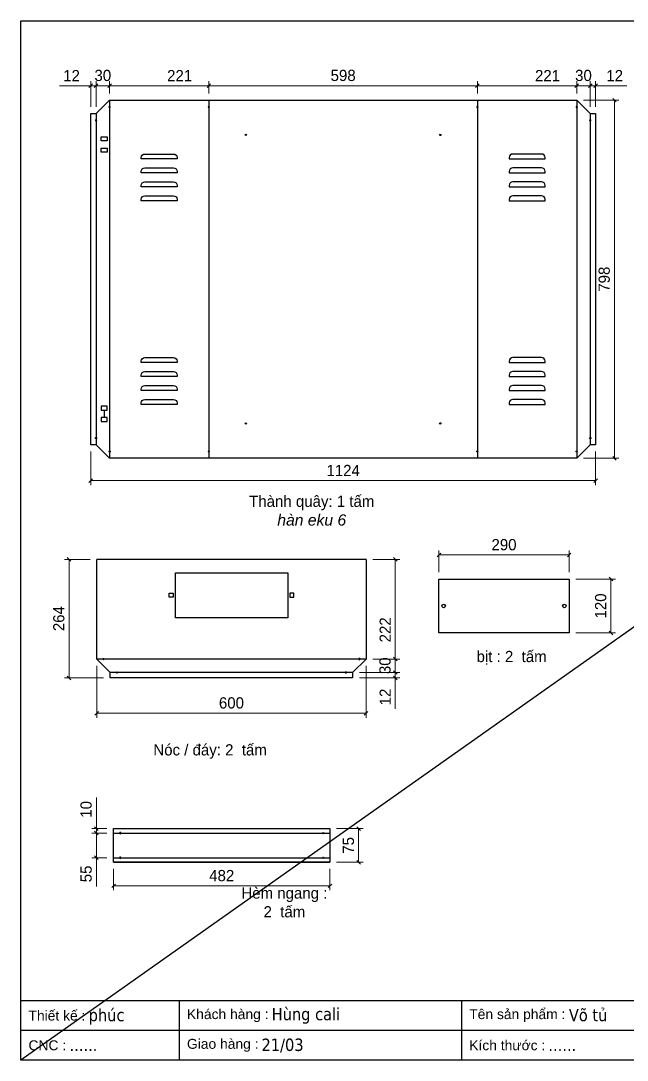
# Model space of a CAD drawing. Header units: millimetres. Extents: x 0 to 3274, y 0 to 2315.
# Drawn here: x 0 to 1350, y 0 to 2315 of the extents above; entities that cross this region are included whole.
import ezdxf
from ezdxf.enums import TextEntityAlignment as Align

# ---------------------------------------------------------------- set-up
doc = ezdxf.new("R2010")
doc.units = ezdxf.units.MM
doc.layers.add('CNC', color=7, linetype='Continuous')
doc.layers.add('DIM', color=253, linetype='Continuous')
doc.styles.add('Arial', font='arial.ttf')
doc.styles.add('Tahoma (Input Text)', font='tahoma.ttf')
doc.dimstyles.new('Dim-25', dxfattribs={"dimtxt": 25, "dimasz": 8, "dimexe": 10, "dimexo": 15, "dimgap": 10, "dimtad": 1, "dimdec": 0, "dimtxsty": 'Standard', "dimblk": 'OBLIQUE', "dimcen": 10, "dimclrd": 5, "dimclre": 5, "dimclrt": 3, "dimazin": 3, "dimtfac": 1, "dimtdec": 0, "dimtmove": 0, "dimatfit": 3, "dimldrblk": 'OBLIQUE', "dimlwd": 9, "dimlwe": 9})

# ---------------------------------------------------------------- blocks, each defined once
blk = doc.blocks.new('*D1')
at = {"color": 0, "linetype": 'ByBlock', "lineweight": -2}
for p, q in [((1325.7, 2134.5), (1317.7, 2142.5)), ((1317.7, 1344.9), (1325.7, 1336.9))]:
    blk.add_line(p, q, dxfattribs=at)
at = {"layer": 'Defpoints', "color": 0, "transparency": 16777216}
for p in [(1237.6, 2138.5), (1237.6, 1340.9), (1321.7, 1340.9)]:
    blk.add_point(p, dxfattribs=at)
at = {"layer": 'DIM', "color": 5, "lineweight": 9, "transparency": 16777216}
for p, q in [((1252.6, 2138.5), (1331.7, 2138.5)), ((1321.7, 2138.5), (1321.7, 1340.9)), ((1252.6, 1340.9), (1331.7, 1340.9))]:
    blk.add_line(p, q, dxfattribs=at)
at = {"layer": 'DIM', "color": 3, "transparency": 16777216, "insert": (1298.9, 1739.7), "char_height": 25, "attachment_point": 5, "rotation": 90}
blk.add_mtext('798', dxfattribs=at)
blk = doc.blocks.new('_Oblique')
at = {"color": 0, "linetype": 'ByBlock', "lineweight": -2}
blk.add_line((-0.5, -0.5), (0.5, 0.5), dxfattribs=at)
blk = doc.blocks.new('*D2')
at = {"color": 0, "linetype": 'ByBlock', "lineweight": -2}
for p, q in [((422.6, 2174.6), (414.6, 2166.6)), ((1012.6, 2166.6), (1020.6, 2174.6))]:
    blk.add_line(p, q, dxfattribs=at)
at = {"layer": 'Defpoints', "color": 0, "transparency": 16777216}
for p in [(1016.6, 2170.6), (418.6, 2138.5), (1016.6, 2138.5)]:
    blk.add_point(p, dxfattribs=at)
at = {"layer": 'DIM', "color": 5, "lineweight": 9, "transparency": 16777216}
for p, q in [((418.6, 2153.5), (418.6, 2180.6)), ((1016.6, 2153.5), (1016.6, 2180.6)), ((418.6, 2170.6), (1016.6, 2170.6))]:
    blk.add_line(p, q, dxfattribs=at)
at = {"layer": 'DIM', "color": 3, "transparency": 16777216, "insert": (717.6, 2193.4), "char_height": 25, "attachment_point": 5}
blk.add_mtext('598', dxfattribs=at)
blk = doc.blocks.new('*D3')
at = {"color": 0, "linetype": 'ByBlock', "lineweight": -2}
for p, q in [((1020.6, 2174.6), (1012.6, 2166.6)), ((1233.6, 2166.6), (1241.6, 2174.6))]:
    blk.add_line(p, q, dxfattribs=at)
at = {"layer": 'Defpoints', "color": 0, "transparency": 16777216}
for p in [(1237.6, 2170.6), (1016.6, 2138.5), (1237.6, 2138.5)]:
    blk.add_point(p, dxfattribs=at)
at = {"layer": 'DIM', "color": 5, "lineweight": 9, "transparency": 16777216}
for p, q in [((1016.6, 2153.5), (1016.6, 2180.6)), ((1237.6, 2153.5), (1237.6, 2180.6)), ((1016.6, 2170.6), (1237.6, 2170.6))]:
    blk.add_line(p, q, dxfattribs=at)
at = {"layer": 'DIM', "color": 3, "transparency": 16777216, "insert": (1172.6, 2193.1), "char_height": 25, "attachment_point": 5}
blk.add_mtext('221', dxfattribs=at)
blk = doc.blocks.new('*D4')
at = {"color": 0, "linetype": 'ByBlock', "lineweight": -2}
for p, q in [((1241.6, 2174.6), (1233.6, 2166.6)), ((1263.6, 2166.6), (1271.6, 2174.6))]:
    blk.add_line(p, q, dxfattribs=at)
at = {"layer": 'Defpoints', "color": 0, "transparency": 16777216}
for p in [(1267.6, 2170.6), (1237.6, 2138.5), (1267.6, 2108.5)]:
    blk.add_point(p, dxfattribs=at)
at = {"layer": 'DIM', "color": 5, "lineweight": 9, "transparency": 16777216}
for p, q in [((1237.6, 2153.5), (1237.6, 2180.6)), ((1267.6, 2123.5), (1267.6, 2180.6)), ((1237.6, 2170.6), (1267.6, 2170.6))]:
    blk.add_line(p, q, dxfattribs=at)
at = {"layer": 'DIM', "color": 3, "transparency": 16777216, "insert": (1252.6, 2193.4), "char_height": 25, "attachment_point": 5}
blk.add_mtext('30', dxfattribs=at)
blk = doc.blocks.new('*D5')
at = {"color": 0, "linetype": 'ByBlock', "lineweight": -2}
for p, q in [((1263.6, 2166.6), (1271.6, 2174.6)), ((1283.6, 2174.6), (1275.6, 2166.6))]:
    blk.add_line(p, q, dxfattribs=at)
at = {"layer": 'Defpoints', "color": 0, "transparency": 16777216}
for p in [(1279.6, 2170.6), (1267.6, 2108.5), (1279.6, 2108.5)]:
    blk.add_point(p, dxfattribs=at)
at = {"layer": 'DIM', "color": 5, "lineweight": 9, "transparency": 16777216}
for p, q in [((1267.6, 2123.5), (1267.6, 2180.6)), ((1279.6, 2123.5), (1279.6, 2180.6)), ((1267.6, 2170.6), (1259.6, 2170.6)), ((1267.6, 2170.6), (1279.6, 2170.6)), ((1279.6, 2170.6), (1348.8, 2170.6))]:
    blk.add_line(p, q, dxfattribs=at)
at = {"layer": 'DIM', "color": 3, "transparency": 16777216, "insert": (1322.2, 2193.1), "char_height": 25, "attachment_point": 5}
blk.add_mtext('12', dxfattribs=at)
blk = doc.blocks.new('*D6')
at = {"color": 0, "linetype": 'ByBlock', "lineweight": -2}
for p, q in [((201.6, 2174.6), (193.6, 2166.6)), ((414.6, 2166.6), (422.6, 2174.6))]:
    blk.add_line(p, q, dxfattribs=at)
at = {"layer": 'Defpoints', "color": 0, "transparency": 16777216}
for p in [(197.6, 2170.6), (197.6, 2138.5), (418.6, 2138.5)]:
    blk.add_point(p, dxfattribs=at)
at = {"layer": 'DIM', "color": 5, "lineweight": 9, "transparency": 16777216}
for p, q in [((197.6, 2153.5), (197.6, 2180.6)), ((418.6, 2153.5), (418.6, 2180.6)), ((418.6, 2170.6), (197.6, 2170.6))]:
    blk.add_line(p, q, dxfattribs=at)
at = {"layer": 'DIM', "color": 3, "transparency": 16777216, "insert": (353.6, 2193.1), "char_height": 25, "attachment_point": 5}
blk.add_mtext('221', dxfattribs=at)
blk = doc.blocks.new('*D7')
at = {"color": 0, "linetype": 'ByBlock', "lineweight": -2}
for p, q in [((171.6, 2174.6), (163.6, 2166.6)), ((193.6, 2166.6), (201.6, 2174.6))]:
    blk.add_line(p, q, dxfattribs=at)
at = {"layer": 'Defpoints', "color": 0, "transparency": 16777216}
for p in [(167.6, 2170.6), (197.6, 2138.5), (167.6, 2108.5)]:
    blk.add_point(p, dxfattribs=at)
at = {"layer": 'DIM', "color": 5, "lineweight": 9, "transparency": 16777216}
for p, q in [((167.6, 2123.5), (167.6, 2180.6)), ((197.6, 2153.5), (197.6, 2180.6)), ((197.6, 2170.6), (167.6, 2170.6))]:
    blk.add_line(p, q, dxfattribs=at)
at = {"layer": 'DIM', "color": 3, "transparency": 16777216, "insert": (182.6, 2193.4), "char_height": 25, "attachment_point": 5}
blk.add_mtext('30', dxfattribs=at)
blk = doc.blocks.new('*D8')
at = {"color": 0, "linetype": 'ByBlock', "lineweight": -2}
for p, q in [((151.6, 2166.6), (159.6, 2174.6)), ((171.6, 2174.6), (163.6, 2166.6))]:
    blk.add_line(p, q, dxfattribs=at)
at = {"layer": 'Defpoints', "color": 0, "transparency": 16777216}
for p in [(155.6, 2170.6), (155.6, 2108.5), (167.6, 2108.5)]:
    blk.add_point(p, dxfattribs=at)
at = {"layer": 'DIM', "color": 5, "lineweight": 9, "transparency": 16777216}
for p, q in [((155.6, 2123.5), (155.6, 2180.6)), ((167.6, 2123.5), (167.6, 2180.6)), ((155.6, 2170.6), (86.4, 2170.6)), ((167.6, 2170.6), (155.6, 2170.6)), ((167.6, 2170.6), (175.6, 2170.6))]:
    blk.add_line(p, q, dxfattribs=at)
at = {"layer": 'DIM', "color": 3, "transparency": 16777216, "insert": (113, 2193.1), "char_height": 25, "attachment_point": 5}
blk.add_mtext('12', dxfattribs=at)
blk = doc.blocks.new('*D9')
at = {"color": 0, "linetype": 'ByBlock', "lineweight": -2}
for p, q in [((159.6, 1295.1), (151.6, 1287.1)), ((1275.6, 1287.1), (1283.6, 1295.1))]:
    blk.add_line(p, q, dxfattribs=at)
at = {"layer": 'Defpoints', "color": 0, "transparency": 16777216}
for p in [(155.6, 1370.9), (1279.6, 1370.9), (1279.6, 1291.1)]:
    blk.add_point(p, dxfattribs=at)
at = {"layer": 'DIM', "color": 5, "lineweight": 9, "transparency": 16777216}
for p, q in [((155.6, 1355.9), (155.6, 1281.1)), ((1279.6, 1355.9), (1279.6, 1281.1)), ((155.6, 1291.1), (1279.6, 1291.1))]:
    blk.add_line(p, q, dxfattribs=at)
at = {"layer": 'DIM', "color": 3, "transparency": 16777216, "insert": (717.6, 1313.6), "char_height": 25, "attachment_point": 5}
blk.add_mtext('1124', dxfattribs=at)
blk = doc.blocks.new('f3daunguoc')
at = {"layer": 'CNC', "color": 2, "lineweight": -3}
blk.add_circle((0, 0), 1.5, dxfattribs=at)
blk = doc.blocks.new('*D10')
at = {"color": 0, "linetype": 'ByBlock', "lineweight": -2}
for p, q in [((173.1, 776.9), (165.1, 768.9)), ((764.7, 768.9), (772.7, 776.9))]:
    blk.add_line(p, q, dxfattribs=at)
at = {"layer": 'Defpoints', "color": 0, "transparency": 16777216}
for p in [(169.1, 893.6), (768.7, 893.6), (169.1, 772.9)]:
    blk.add_point(p, dxfattribs=at)
at = {"layer": 'DIM', "color": 5, "lineweight": 9, "transparency": 16777216}
for p, q in [((169.1, 878.6), (169.1, 762.9)), ((768.7, 878.6), (768.7, 762.9)), ((768.7, 772.9), (169.1, 772.9))]:
    blk.add_line(p, q, dxfattribs=at)
at = {"layer": 'DIM', "color": 3, "transparency": 16777216, "insert": (468.9, 795.7), "char_height": 25, "attachment_point": 5}
blk.add_mtext('600', dxfattribs=at)
blk = doc.blocks.new('*D11')
at = {"color": 0, "linetype": 'ByBlock', "lineweight": -2}
for p, q in [((837.7, 1111.6), (829.7, 1119.6)), ((829.7, 897.6), (837.7, 889.6))]:
    blk.add_line(p, q, dxfattribs=at)
at = {"layer": 'Defpoints', "color": 0, "transparency": 16777216}
for p in [(768.7, 1115.6), (768.7, 893.6), (833.7, 893.6)]:
    blk.add_point(p, dxfattribs=at)
at = {"layer": 'DIM', "color": 5, "lineweight": 9, "transparency": 16777216}
for p, q in [((783.7, 1115.6), (843.7, 1115.6)), ((833.7, 1115.6), (833.7, 893.6)), ((783.7, 893.6), (843.7, 893.6))]:
    blk.add_line(p, q, dxfattribs=at)
at = {"layer": 'DIM', "color": 3, "transparency": 16777216, "insert": (811.2, 958.6), "char_height": 25, "attachment_point": 5, "rotation": 90}
blk.add_mtext('222', dxfattribs=at)
blk = doc.blocks.new('*D12')
at = {"color": 0, "linetype": 'ByBlock', "lineweight": -2}
for p, q in [((837.7, 889.6), (829.7, 897.6)), ((829.7, 867.6), (837.7, 859.6))]:
    blk.add_line(p, q, dxfattribs=at)
at = {"layer": 'Defpoints', "color": 0, "transparency": 16777216}
for p in [(768.7, 893.6), (738.7, 863.6), (833.7, 863.6)]:
    blk.add_point(p, dxfattribs=at)
at = {"layer": 'DIM', "color": 5, "lineweight": 9, "transparency": 16777216}
for p, q in [((783.7, 893.6), (843.7, 893.6)), ((833.7, 893.6), (833.7, 863.6)), ((753.7, 863.6), (843.7, 863.6))]:
    blk.add_line(p, q, dxfattribs=at)
at = {"layer": 'DIM', "color": 3, "transparency": 16777216, "insert": (810.9, 878.6), "char_height": 25, "attachment_point": 5, "rotation": 90}
blk.add_mtext('30', dxfattribs=at)
blk = doc.blocks.new('*D13')
at = {"color": 0, "linetype": 'ByBlock', "lineweight": -2}
for p, q in [((829.7, 867.6), (837.7, 859.6)), ((837.7, 847.6), (829.7, 855.6))]:
    blk.add_line(p, q, dxfattribs=at)
at = {"layer": 'Defpoints', "color": 0, "transparency": 16777216}
for p in [(738.7, 863.6), (738.7, 851.6), (833.7, 851.6)]:
    blk.add_point(p, dxfattribs=at)
at = {"layer": 'DIM', "color": 5, "lineweight": 9, "transparency": 16777216}
for p, q in [((753.7, 863.6), (843.7, 863.6)), ((833.7, 863.6), (833.7, 871.6)), ((833.7, 863.6), (833.7, 851.6)), ((753.7, 851.6), (843.7, 851.6)), ((833.7, 851.6), (833.7, 782.4))]:
    blk.add_line(p, q, dxfattribs=at)
at = {"layer": 'DIM', "color": 3, "transparency": 16777216, "insert": (811.2, 809), "char_height": 25, "attachment_point": 5, "rotation": 90}
blk.add_mtext('12', dxfattribs=at)
blk = doc.blocks.new('*D14')
at = {"color": 0, "linetype": 'ByBlock', "lineweight": -2}
for p, q in [((934.7, 1129.5), (926.7, 1121.5)), ((1216.7, 1121.5), (1224.7, 1129.5))]:
    blk.add_line(p, q, dxfattribs=at)
at = {"layer": 'Defpoints', "color": 0, "ltscale": 3, "transparency": 16777216}
for p in [(1220.7, 1125.5), (930.7, 1071.8), (1220.7, 1071.8)]:
    blk.add_point(p, dxfattribs=at)
at = {"layer": 'DIM', "color": 5, "lineweight": 9, "ltscale": 3, "transparency": 16777216}
for p, q in [((930.7, 1086.8), (930.7, 1135.5)), ((1220.7, 1086.8), (1220.7, 1135.5)), ((930.7, 1125.5), (1220.7, 1125.5))]:
    blk.add_line(p, q, dxfattribs=at)
at = {"layer": 'DIM', "color": 3, "ltscale": 3, "transparency": 16777216, "insert": (1075.7, 1148.2), "char_height": 25, "attachment_point": 5}
blk.add_mtext('290', dxfattribs=at)
blk = doc.blocks.new('*D15')
at = {"color": 0, "linetype": 'ByBlock', "lineweight": -2}
for p, q in [((1317.7, 1067.8), (1309.7, 1075.8)), ((1309.7, 955.8), (1317.7, 947.8))]:
    blk.add_line(p, q, dxfattribs=at)
at = {"layer": 'Defpoints', "color": 0, "ltscale": 3, "transparency": 16777216}
for p in [(1220.7, 1071.8), (1313.7, 1071.8), (1220.7, 951.8)]:
    blk.add_point(p, dxfattribs=at)
at = {"layer": 'DIM', "color": 5, "lineweight": 9, "ltscale": 3, "transparency": 16777216}
for p, q in [((1235.7, 1071.8), (1323.7, 1071.8)), ((1313.7, 951.8), (1313.7, 1071.8)), ((1235.7, 951.8), (1323.7, 951.8))]:
    blk.add_line(p, q, dxfattribs=at)
at = {"layer": 'DIM', "color": 3, "ltscale": 3, "transparency": 16777216, "insert": (1291, 1011.8), "char_height": 25, "attachment_point": 5, "rotation": 90}
blk.add_mtext('120', dxfattribs=at)
blk = doc.blocks.new('*D16')
at = {"color": 0, "linetype": 'ByBlock', "lineweight": -2}
for p, q in [((111.5, 1111.6), (103.5, 1119.6)), ((103.5, 855.6), (111.5, 847.6))]:
    blk.add_line(p, q, dxfattribs=at)
at = {"layer": 'Defpoints', "color": 0, "ltscale": 3, "transparency": 16777216}
for p in [(169.1, 1115.6), (107.5, 851.6), (199.1, 851.6)]:
    blk.add_point(p, dxfattribs=at)
at = {"layer": 'DIM', "color": 5, "lineweight": 9, "ltscale": 3, "transparency": 16777216}
for p, q in [((154.1, 1115.6), (97.5, 1115.6)), ((107.5, 1115.6), (107.5, 851.6)), ((184.1, 851.6), (97.5, 851.6))]:
    blk.add_line(p, q, dxfattribs=at)
at = {"layer": 'DIM', "color": 3, "ltscale": 3, "transparency": 16777216, "insert": (84.7, 983.6), "char_height": 25, "attachment_point": 5, "rotation": 90}
blk.add_mtext('264', dxfattribs=at)
blk = doc.blocks.new('*D25')
at = {"color": 0, "linetype": 'ByBlock', "lineweight": -2}
for p, q in [((164.2, 520), (172.2, 512)), ((172.2, 502), (164.2, 510))]:
    blk.add_line(p, q, dxfattribs=at)
at = {"layer": 'Defpoints', "color": 0, "ltscale": 3, "transparency": 16777216}
for p in [(168.2, 516), (206.5, 516), (206.5, 506)]:
    blk.add_point(p, dxfattribs=at)
at = {"layer": 'DIM', "color": 5, "lineweight": 9, "ltscale": 3, "transparency": 16777216}
for p, q in [((168.2, 516), (168.2, 585.4)), ((191.5, 516), (158.2, 516)), ((168.2, 506), (168.2, 516)), ((191.5, 506), (158.2, 506)), ((168.2, 506), (168.2, 498))]:
    blk.add_line(p, q, dxfattribs=at)
at = {"layer": 'DIM', "color": 3, "ltscale": 3, "transparency": 16777216, "insert": (145.4, 558.7), "char_height": 25, "attachment_point": 5, "rotation": 90}
blk.add_mtext('10', dxfattribs=at)
blk = doc.blocks.new('*D26')
at = {"color": 0, "linetype": 'ByBlock', "lineweight": -2}
for p, q in [((172.2, 502), (164.2, 510)), ((164.2, 455), (172.2, 447))]:
    blk.add_line(p, q, dxfattribs=at)
at = {"layer": 'Defpoints', "color": 0, "ltscale": 3, "transparency": 16777216}
for p in [(206.5, 506), (168.2, 451), (206.5, 451)]:
    blk.add_point(p, dxfattribs=at)
at = {"layer": 'DIM', "color": 5, "lineweight": 9, "ltscale": 3, "transparency": 16777216}
for p, q in [((191.5, 506), (158.2, 506)), ((168.2, 506), (168.2, 451)), ((191.5, 451), (158.2, 451)), ((168.2, 451), (168.2, 387))]:
    blk.add_line(p, q, dxfattribs=at)
at = {"layer": 'DIM', "color": 3, "ltscale": 3, "transparency": 16777216, "insert": (145.5, 415), "char_height": 25, "attachment_point": 5, "rotation": 90}
blk.add_mtext('55', dxfattribs=at)
blk = doc.blocks.new('*D27')
at = {"color": 0, "linetype": 'ByBlock', "lineweight": -2}
for p, q in [((210.5, 392.4), (202.5, 384.4)), ((684.1, 384.4), (692.1, 392.4))]:
    blk.add_line(p, q, dxfattribs=at)
at = {"layer": 'Defpoints', "color": 0, "ltscale": 3, "transparency": 16777216}
for p in [(206.5, 441), (688.1, 441), (688.1, 388.4)]:
    blk.add_point(p, dxfattribs=at)
at = {"layer": 'DIM', "color": 5, "lineweight": 9, "ltscale": 3, "transparency": 16777216}
for p, q in [((206.5, 426), (206.5, 378.4)), ((688.1, 426), (688.1, 378.4)), ((206.5, 388.4), (688.1, 388.4))]:
    blk.add_line(p, q, dxfattribs=at)
at = {"layer": 'DIM', "color": 3, "ltscale": 3, "transparency": 16777216, "insert": (447.3, 411.1), "char_height": 25, "attachment_point": 5}
blk.add_mtext('482', dxfattribs=at)
blk = doc.blocks.new('*D28')
at = {"color": 0, "linetype": 'ByBlock', "lineweight": -2}
for p, q in [((756.1, 512), (748.1, 520)), ((748.1, 445), (756.1, 437))]:
    blk.add_line(p, q, dxfattribs=at)
at = {"layer": 'Defpoints', "color": 0, "ltscale": 3, "transparency": 16777216}
for p in [(688.1, 516), (752.1, 516), (688.1, 441)]:
    blk.add_point(p, dxfattribs=at)
at = {"layer": 'DIM', "color": 5, "lineweight": 9, "ltscale": 3, "transparency": 16777216}
for p, q in [((703.1, 516), (762.1, 516)), ((752.1, 441), (752.1, 516)), ((703.1, 441), (762.1, 441))]:
    blk.add_line(p, q, dxfattribs=at)
at = {"layer": 'DIM', "color": 3, "ltscale": 3, "transparency": 16777216, "insert": (729.4, 478.5), "char_height": 25, "attachment_point": 5, "rotation": 90}
blk.add_mtext('75', dxfattribs=at)
blk = doc.blocks.new('khungtenAsean2')
at = {"color": 7}
for p, q in [((2970, -1980), (0, -1980)), ((320, -1980), (320, -2100)), ((890, -1980), (890, -2100)), ((1680, -1980), (1680, -2100)), ((2020, -1980), (2020, -2100)), ((2860, -1980), (2860, -2100)), ((2128.3, -2005), (2128.3, -2075)), ((2020, -2040), (0, -2040))]:
    blk.add_line(p, q, dxfattribs=at)
blk.add_lwpolyline([(0, 0), (2970, 0), (2970, -2100), (0, -2100)], close=True, dxfattribs=at)
at = {"color": 2, "char_height": 20, "style": 'Arial'}
for s, insert, width, attachment_point in [('  Tên sản phẩm :', (890, -2010), 917.634, 4), ('  Số lượng :', (1680, -2010), 917.634, 4), ('  Thiết kế :', (0, -2010), 917.634, 4), ('  Khách hàng :', (320, -2010), 917.634, 4), ('cái', (1947.6, -2010), 917.634, 4), ('Thông\\Ptin :', (2074.2, -2040), 108.311, 5), ('Tờ', (2915, -2010), 110, 5), ('  Giao hàng :', (320, -2070), 917.634, 4), ('  Loại tôn :', (1680, -2070), 917.634, 4), ('  CNC :', (0, -2070), 917.634, 4), ('  Kích thước :', (890, -2070), 917.634, 4), ('mm', (1382.3, -2070), 917.634, 4), ('mm', (1936.9, -2070), 917.634, 4)]:
    blk.add_mtext(s, dxfattribs=dict(at, insert=insert, width=width, attachment_point=attachment_point))
at = {"color": 1, "style": 'Tahoma (Input Text)', "flags": 8}
for tag, p in [('#03', (506.6, -2019.3)), ('#01', (137.1, -2021.3)), ('#05', (1106.6, -2021.3)), ('#07', (1834.7, -2021.3)), ('#09', (2146.7, -2021.3)), ('#02', (98.5, -2081.3)), ('#04', (486.1, -2081.3)), ('#06', (1065.3, -2081.3)), ('#08', (1817.4, -2081.3)), ('#10', (2146.7, -2081.3))]:
    blk.add_attdef(tag, p, '', height=25, dxfattribs=at)
blk.add_attdef('#11', text='', height=25, dxfattribs=at).set_placement((2915, -2067.3), align=Align.CENTER)

msp = doc.modelspace()

# ---------------------------------------------------------------- linework, layer by layer
at = {"ltscale": 3}
msp.add_line((3274.4, 2315.3), (0, 0), dxfattribs=at)
at = {"color": 7}
for p, q in [((167.6, 2108.5), (197.6, 2138.5)), ((197.6, 2138.5), (197.6, 1340.9)), ((418.6, 2138.5), (418.6, 1340.9)), ((1016.6, 2138.5), (1016.6, 1340.9)), ((1237.6, 2138.5), (1237.6, 1340.9)), ((1237.6, 2138.5), (1267.6, 2108.5)), ((167.6, 2108.5), (167.6, 1370.9)), ((1267.6, 2108.5), (1267.6, 1370.9)), ((167.6, 1370.9), (197.6, 1340.9)), ((1237.6, 1340.9), (1267.6, 1370.9)), ((768.7, 1115.6), (169.1, 1115.6)), ((768.7, 893.6), (169.1, 893.6)), ((169.1, 893.6), (199.1, 863.6)), ((768.7, 893.6), (738.7, 863.6)), ((738.7, 863.6), (199.1, 863.6)), ((206.5, 516), (688.1, 516)), ((206.5, 506), (688.1, 506)), ((206.5, 451), (688.1, 451)), ((206.5, 441), (688.1, 441))]:
    msp.add_line(p, q, dxfattribs=at)
at = {"color": 7, "ltscale": 3}
msp.add_line((185.5, 1447.7), (185.5, 1431.7), dxfattribs=at)
at = {"color": 7}
for points in [[(197.6, 2138.5), (1237.6, 2138.5)], [(167.6, 1370.9), (155.6, 1370.9), (155.6, 2108.5), (167.6, 2108.5)], [(1267.6, 2108.5), (1279.6, 2108.5), (1279.6, 1370.9), (1267.6, 1370.9)], [(1237.6, 1340.9), (197.6, 1340.9)], [(169.1, 893.6), (169.1, 1115.6)], [(768.7, 1115.6), (768.7, 893.6)], [(738.7, 863.6), (738.7, 851.6), (199.1, 851.6), (199.1, 863.6)]]:
    msp.add_lwpolyline(points, dxfattribs=at)
at = {"color": 2}
for points in [[(179, 2056.7), (192, 2056.7), (192, 2047.7), (179, 2047.7)], [(179, 2031.7), (192, 2031.7), (192, 2022.7), (179, 2022.7)], [(179, 1447.7), (192, 1447.7), (192, 1456.7), (179, 1456.7)], [(179, 1422.7), (192, 1422.7), (192, 1431.7), (179, 1431.7)], [(344.1, 1085.6), (594.1, 1085.6), (594.1, 985.6), (344.1, 985.6)], [(339.4, 1031.1), (330.4, 1031.1), (330.4, 1040.1), (339.4, 1040.1)], [(598.9, 1031.1), (607.9, 1031.1), (607.9, 1040.1), (598.9, 1040.1)]]:
    msp.add_lwpolyline(points, close=True, dxfattribs=at)
for points in [[(276.1, 2018.5), (340.1, 2018.5, -0.414214), (348.1, 2010.5), (348.1, 2007.5), (268.1, 2007.5), (268.1, 2010.5, -0.414214)], [(1159.1, 2018.5), (1095.1, 2018.5, 0.414214), (1087.1, 2010.5), (1087.1, 2007.5), (1167.1, 2007.5), (1167.1, 2010.5, 0.414214)], [(276.1, 1987.5), (340.1, 1987.5, -0.414214), (348.1, 1979.5), (348.1, 1976.5), (268.1, 1976.5), (268.1, 1979.5, -0.414214)], [(1159.1, 1987.5), (1095.1, 1987.5, 0.414214), (1087.1, 1979.5), (1087.1, 1976.5), (1167.1, 1976.5), (1167.1, 1979.5, 0.414214)], [(276.1, 1956.5), (340.1, 1956.5, -0.414214), (348.1, 1948.5), (348.1, 1945.5), (268.1, 1945.5), (268.1, 1948.5, -0.414214)], [(1159.1, 1956.5), (1095.1, 1956.5, 0.414214), (1087.1, 1948.5), (1087.1, 1945.5), (1167.1, 1945.5), (1167.1, 1948.5, 0.414214)], [(276.1, 1925.5), (340.1, 1925.5, -0.414214), (348.1, 1917.5), (348.1, 1914.5), (268.1, 1914.5), (268.1, 1917.5, -0.414214)], [(1159.1, 1925.5), (1095.1, 1925.5, 0.414214), (1087.1, 1917.5), (1087.1, 1914.5), (1167.1, 1914.5), (1167.1, 1917.5, 0.414214)], [(276.1, 1564.9), (340.1, 1564.9, -0.414214), (348.1, 1556.9), (348.1, 1553.9), (268.1, 1553.9), (268.1, 1556.9, -0.414214)], [(1159.1, 1564.9), (1095.1, 1564.9, 0.414214), (1087.1, 1556.9), (1087.1, 1553.9), (1167.1, 1553.9), (1167.1, 1556.9, 0.414214)], [(276.1, 1533.9), (340.1, 1533.9, -0.414214), (348.1, 1525.9), (348.1, 1522.9), (268.1, 1522.9), (268.1, 1525.9, -0.414214)], [(1159.1, 1533.9), (1095.1, 1533.9, 0.414214), (1087.1, 1525.9), (1087.1, 1522.9), (1167.1, 1522.9), (1167.1, 1525.9, 0.414214)], [(276.1, 1502.9), (340.1, 1502.9, -0.414214), (348.1, 1494.9), (348.1, 1491.9), (268.1, 1491.9), (268.1, 1494.9, -0.414214)], [(1159.1, 1502.9), (1095.1, 1502.9, 0.414214), (1087.1, 1494.9), (1087.1, 1491.9), (1167.1, 1491.9), (1167.1, 1494.9, 0.414214)], [(276.1, 1471.9), (340.1, 1471.9, -0.414214), (348.1, 1463.9), (348.1, 1460.9), (268.1, 1460.9), (268.1, 1463.9, -0.414214)], [(1159.1, 1471.9), (1095.1, 1471.9, 0.414214), (1087.1, 1463.9), (1087.1, 1460.9), (1167.1, 1460.9), (1167.1, 1463.9, 0.414214)]]:
    msp.add_lwpolyline(points, format="xyb", close=True, dxfattribs=at)
at = {"color": 7}
msp.add_lwpolyline([(930.7, 1071.8), (1220.7, 1071.8), (1220.7, 951.8), (930.7, 951.8)], close=True, dxfattribs=at)
at = {"color": 7, "ltscale": 3}
msp.add_lwpolyline([(206.5, 441), (206.5, 516), (688.1, 516), (688.1, 441)], close=True, dxfattribs=at)
at = {"color": 2}
for centre, radius in [((501, 2061.1), 1.5), ((933.8, 2061.1), 1.5), ((501, 1418.3), 1.5), ((933.8, 1418.3), 1.5), ((941.4, 1011.8), 4), ((1209.9, 1011.8), 4)]:
    msp.add_circle(centre, radius, dxfattribs=at)

# ---------------------------------------------------------------- block references
at = {"color": 7}
ref = msp.add_blockref('khungtenAsean2', (0, 2315.3), dxfattribs=dict(at, xscale=1.102500000008149, yscale=1.102500000008149, zscale=1.102500000008149))
ref.add_attrib('#11', '......', dxfattribs={"color": 1, "height": 27.56, "style": 'Tahoma (Input Text)'}).set_placement((3213.8, 36), align=Align.CENTER)
ref.add_attrib('#09', 'võ tủ trong nhà, 2 lớp cánh', (2366.8, 86.8), dxfattribs={"color": 1, "height": 27.562, "style": 'Tahoma (Input Text)'})
ref.add_attrib('#10', 'có tai treo rời,', (2366.8, 20.6), dxfattribs={"color": 1, "height": 27.562, "style": 'Tahoma (Input Text)'})
ref.add_attrib('#08', '1.2', (2003.7, 20.6), dxfattribs={"color": 1, "height": 27.56, "style": 'Tahoma (Input Text)'})
ref.add_attrib('#07', '1', (2022.7, 86.8), dxfattribs={"color": 1, "height": 27.6, "style": 'Tahoma (Input Text)'})
ref.add_attrib('#06', '......', (1174.5, 20.6), dxfattribs={"color": 1, "height": 27.56, "style": 'Tahoma (Input Text)'})
ref.add_attrib('#05', 'Võ tủ', (1220.1, 86.8), dxfattribs={"color": 1, "height": 27.56, "style": 'Tahoma (Input Text)'})
ref.add_attrib('#04', '21/03', (535.9, 20.6), dxfattribs={"color": 1, "height": 27.56, "style": 'Tahoma (Input Text)'})
ref.add_attrib('#03', 'Hùng cali', (558.5, 89), dxfattribs={"color": 1, "height": 27.56, "style": 'Tahoma (Input Text)'})
ref.add_attrib('#02', '......', (108.5, 20.6), dxfattribs={"color": 1, "height": 27.56, "style": 'Tahoma (Input Text)'})
ref.add_attrib('#01', 'phúc', (151.1, 86.8), dxfattribs={"color": 1, "height": 27.56, "style": 'Tahoma (Input Text)'})
at = {"lineweight": -3, "xscale": -1}
for p, rotation in [((197.6, 2123.5), 180), ((418.6, 2123.5), 180), ((1016.6, 2123.5), 180), ((1237.6, 2123.5), 180), ((167.6, 2093.5), 180), ((1267.6, 2093.5), 180), ((753.7, 893.6), 90), ((723.7, 863.6), 90), ((221.5, 506), 270), ((221.5, 451), 270)]:
    msp.add_blockref('f3daunguoc', p, dxfattribs=dict(at, rotation=rotation))
at = {"lineweight": -3}
for p in [(167.6, 1385.9), (1267.6, 1385.9), (197.6, 1355.9), (418.6, 1355.9), (1016.6, 1355.9), (1237.6, 1355.9)]:
    msp.add_blockref('f3daunguoc', p, dxfattribs=at)
for p, rotation in [((184.1, 893.6), 270), ((214.1, 863.6), 270), ((673.1, 506), 90), ((673.1, 451), 90)]:
    msp.add_blockref('f3daunguoc', p, dxfattribs=dict(at, rotation=rotation))

# ---------------------------------------------------------------- texts
at = {"color": 2, "char_height": 25, "width": 785, "attachment_point": 5}
for s, insert in [('Thành quây: 1 tấm\\P{\\fArial|b0|i1|c0|p34;hàn eku 6}', (647.7, 1224)), ('bịt : 2  tấm', (1092.6, 896.5)), ('Nóc / đáy: 2  tấm', (421.4, 687.6)), ('Hèm ngang : \\P2  tấm', (586.8, 351.3))]:
    msp.add_mtext(s, dxfattribs=dict(at, insert=insert))

# ---------------------------------------------------------------- dimensions: what is measured, and where the dimension line sits
at = {"layer": 'DIM', "color": 7}
for base, p1, p2, angle, picture, middle in [((155.6, 2170.6), (167.6, 2108.5), (155.6, 2108.5), 180, '*D8', (113, 2193.1)), ((1321.7, 1340.9), (1237.6, 2138.5), (1237.6, 1340.9), 90, '*D1', (1298.9, 1739.7)), ((833.7, 851.6), (738.7, 863.6), (738.7, 851.6), 270, '*D13', (811.2, 809))]:
    dim = msp.add_linear_dim(base=base, p1=p1, p2=p2, angle=angle, dimstyle='Dim-25', dxfattribs=at)
    dim.commit()
    dim.dimension.update_dxf_attribs({"geometry": picture, "text_midpoint": middle})
for base, p1, p2, angle, picture, middle in [((167.6, 2170.6), (197.6, 2138.5), (167.6, 2108.5), 180, '*D7', (182.6, 2170.6)), ((197.6, 2170.6), (418.6, 2138.5), (197.6, 2138.5), 180, '*D6', (353.6, 2170.6)), ((833.7, 893.6), (768.7, 1115.6), (768.7, 893.6), 270, '*D11', (833.7, 958.6)), ((833.7, 863.6), (768.7, 893.6), (738.7, 863.6), 270, '*D12', (833.7, 878.6))]:
    dim = msp.add_linear_dim(base=base, p1=p1, p2=p2, angle=angle, dimstyle='Dim-25', dxfattribs=at)
    dim.commit()
    dim.dimension.update_dxf_attribs({"geometry": picture, "text_midpoint": middle, "dimtype": 160})
for base, p1, p2, picture, middle in [((1016.6, 2170.6), (418.6, 2138.5), (1016.6, 2138.5), '*D2', (717.6, 2193.4)), ((1279.6, 2170.6), (1267.6, 2108.5), (1279.6, 2108.5), '*D5', (1322.2, 2193.1)), ((1279.6, 1291.1), (155.6, 1370.9), (1279.6, 1370.9), '*D9', (717.6, 1313.6))]:
    dim = msp.add_linear_dim(base=base, p1=p1, p2=p2, dimstyle='Dim-25', dxfattribs=at)
    dim.commit()
    dim.dimension.update_dxf_attribs({"geometry": picture, "text_midpoint": middle})
for base, p1, p2, picture, middle in [((1237.6, 2170.6), (1016.6, 2138.5), (1237.6, 2138.5), '*D3', (1172.6, 2170.6)), ((1267.6, 2170.6), (1237.6, 2138.5), (1267.6, 2108.5), '*D4', (1252.6, 2170.6)), ((169.1, 772.9), (768.7, 893.6), (169.1, 893.6), '*D10', (468.9, 772.9))]:
    dim = msp.add_linear_dim(base=base, p1=p1, p2=p2, dimstyle='Dim-25', dxfattribs=at)
    dim.commit()
    dim.dimension.update_dxf_attribs({"geometry": picture, "text_midpoint": middle, "dimtype": 160})
at = {"layer": 'DIM', "color": 7, "ltscale": 3}
dim = msp.add_linear_dim(base=(1220.7, 1125.5), p1=(930.7, 1071.8), p2=(1220.7, 1071.8), dimstyle='Dim-25', dxfattribs=at)
dim.commit()
dim.dimension.update_dxf_attribs({"geometry": '*D14', "text_midpoint": (1075.7, 1148.2)})
for base, p1, p2, angle, picture, middle in [((107.5, 851.6), (169.1, 1115.6), (199.1, 851.6), 90, '*D16', (84.7, 983.6)), ((1313.7, 1071.8), (1220.7, 951.8), (1220.7, 1071.8), 90, '*D15', (1291, 1011.8)), ((168.2, 516), (206.5, 506), (206.5, 516), 90, '*D25', (145.4, 558.7)), ((168.2, 451), (206.5, 506), (206.5, 451), 90, '*D26', (145.5, 415)), ((752.1, 516), (688.1, 441), (688.1, 516), 90, '*D28', (729.4, 478.5)), ((688.1, 388.4), (206.5, 441), (688.1, 441), 180, '*D27', (447.3, 411.1))]:
    dim = msp.add_linear_dim(base=base, p1=p1, p2=p2, angle=angle, dimstyle='Dim-25', dxfattribs=at)
    dim.commit()
    dim.dimension.update_dxf_attribs({"geometry": picture, "text_midpoint": middle})

doc.saveas('drawing.dxf')
